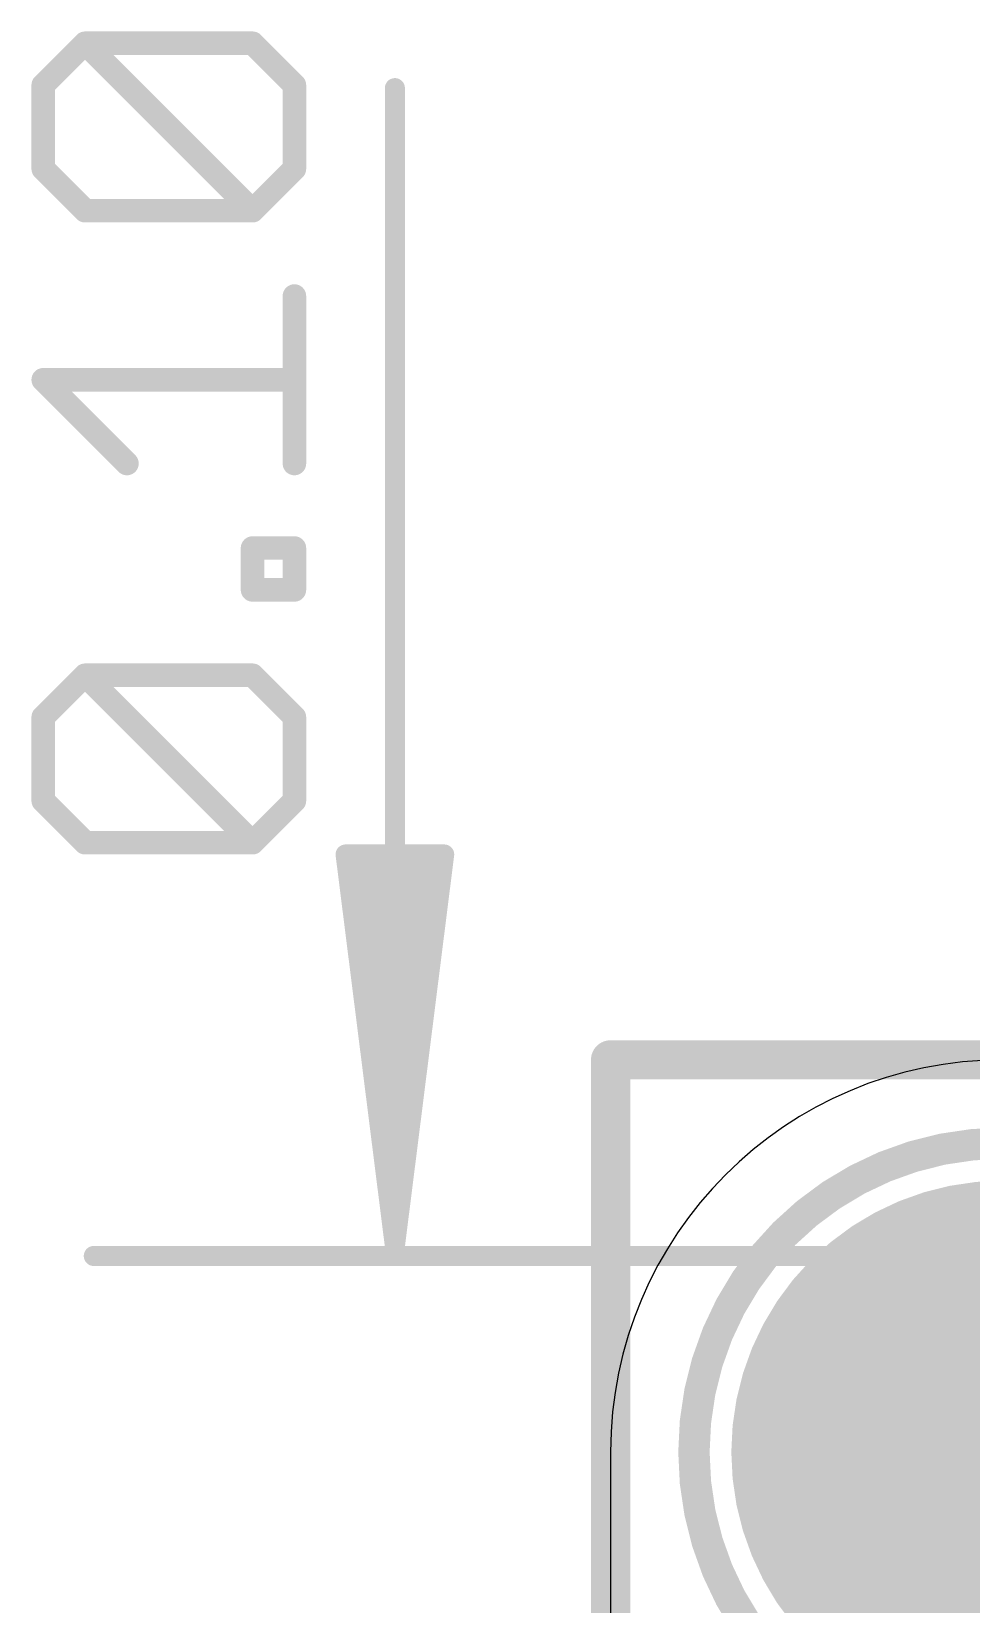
# Model space of a CAD drawing. Extents: x -3.8 to 34.1, y -4.8 to 24.4.
# Drawn here: x -3.75 to 2.34, y 14.25 to 24.44 of the extents above; entities that cross this region are included whole.
import ezdxf

# ---------------------------------------------------------------- set-up
doc = ezdxf.new("R2010")
doc.units = 0
for name, color, linetype in [('1', 12, 'CONTINUOUS'), ('16', 5, 'CONTINUOUS'), ('17', 110, 'CONTINUOUS'), ('20', 53, 'CONTINUOUS'), ('21', 40, 'CONTINUOUS'), ('47', 253, 'CONTINUOUS')]:
    doc.layers.add(name, color=color, linetype=linetype)

# ---------------------------------------------------------------- blocks, each defined once
blk = doc.blocks.new('ROUNDP')
at = {"const_width": 0.5}
blk.add_lwpolyline([(0, -0.25, 1), (0, 0.25, 1), (0, -0.25)], format="xyb", dxfattribs=at)

msp = doc.modelspace()

# ---------------------------------------------------------------- linework, layer by layer
at = {"layer": '1', "const_width": 0.254}
for points in [[(0, 17.78), (25.4, 17.78)], [(0, 0), (0, 17.78)]]:
    msp.add_lwpolyline(points, dxfattribs=at)
at = {"layer": '1', "const_width": 0.127}
for points in [[(0, 17.8435, 1), (0, 17.7165)], [(0.0635, 17.78, 1), (-0.0635, 17.78)]]:
    msp.add_lwpolyline(points, format="xyb", dxfattribs=at)
at = {"layer": '16', "const_width": 0.254}
for points in [[(0, 17.78), (25.4, 17.78)], [(0, 0), (0, 17.78)]]:
    msp.add_lwpolyline(points, dxfattribs=at)
at = {"layer": '16', "const_width": 0.127}
for points in [[(0, 17.8435, 1), (0, 17.7165)], [(0.0635, 17.78, 1), (-0.0635, 17.78)]]:
    msp.add_lwpolyline(points, format="xyb", dxfattribs=at)
at = {"layer": '20'}
msp.add_line((0, 15.24), (0, 2.54), dxfattribs=at)
msp.add_arc((2.54, 15.24), 2.54, 90, 180, dxfattribs=at)
at = {"layer": '21', "const_width": 0.2032}
msp.add_lwpolyline([(2.54, 13.24, 1), (2.54, 17.24, 1), (2.54, 13.24)], format="xyb", dxfattribs=at)
at = {"layer": '47'}
for points, const_width in [([(-3.6747, 24.0926), (-3.4035, 24.3637)], 0.1524), ([(-3.4035, 24.3637), (-2.3189, 24.3637)], 0.1524), ([(-2.3189, 23.2791), (-3.4035, 24.3637)], 0.1524), ([(-2.3189, 24.3637), (-2.0477, 24.0926)], 0.1524), ([(-3.6747, 23.5503), (-3.6747, 24.0926)], 0.1524), ([(-2.0477, 24.0926), (-2.0477, 23.5503)], 0.1524), ([(-1.397, 16.575), (-1.397, 24.0728)], 0.13), ([(-3.4035, 23.2791), (-3.6747, 23.5503)], 0.1524), ([(-2.0477, 23.5503), (-2.3189, 23.2791)], 0.1524), ([(-2.3189, 23.2791), (-3.4035, 23.2791)], 0.1524), ([(-2.0477, 21.6419), (-2.0477, 22.7266)], 0.1524), ([(-3.1324, 21.6419), (-3.6747, 22.1843)], 0.1524), ([(-3.6747, 22.1843), (-2.0477, 22.1843)], 0.1524), ([(-2.3189, 20.8234), (-2.3189, 21.0945)], 0.1524), ([(-2.3189, 21.0945), (-2.0477, 21.0945)], 0.1524), ([(-2.0477, 21.0945), (-2.0477, 20.8234)], 0.1524), ([(-2.0477, 20.8234), (-2.3189, 20.8234)], 0.1524), ([(-3.6747, 19.9997), (-3.4035, 20.2709)], 0.1524), ([(-3.4035, 20.2709), (-2.3189, 20.2709)], 0.1524), ([(-2.3189, 19.1862), (-3.4035, 20.2709)], 0.1524), ([(-2.3189, 20.2709), (-2.0477, 19.9997)], 0.1524), ([(-3.6747, 19.4574), (-3.6747, 19.9997)], 0.1524), ([(-2.0477, 19.9997), (-2.0477, 19.4574)], 0.1524), ([(-3.4035, 19.1862), (-3.6747, 19.4574)], 0.1524), ([(-2.0477, 19.4574), (-2.3189, 19.1862)], 0.1524), ([(-2.3189, 19.1862), (-3.4035, 19.1862)], 0.1524), ([(-1.397, 16.575), (-1.7162, 19.11)], 0.13), ([(-1.7162, 19.11), (-1.0778, 19.11)], 0.13), ([(-1.397, 16.575), (-1.657, 19.11)], 0.13), ([(-1.397, 16.575), (-1.527, 19.11)], 0.13), ([(-1.0778, 19.11), (-1.397, 16.575)], 0.13), ([(-1.267, 19.11), (-1.397, 16.575)], 0.13), ([(-1.137, 19.11), (-1.397, 16.575)], 0.13), ([(2.54, 16.51), (-3.347, 16.51)], 0.13)]:
    msp.add_lwpolyline(points, dxfattribs=dict(at, const_width=const_width))
for points, const_width in [([(-3.3766, 24.3907, 1), (-3.4305, 24.3368)], 0.0762), ([(-3.4035, 24.4018, 1), (-3.4035, 24.3256)], 0.0762), ([(-3.3766, 24.3368, 1), (-3.4305, 24.3907)], 0.0762), ([(-2.2919, 24.3907, 1), (-2.3458, 24.3368)], 0.0762), ([(-2.3189, 24.3256, 1), (-2.3189, 24.4018)], 0.0762), ([(-3.6366, 24.0926, 1), (-3.7128, 24.0926)], 0.0762), ([(-3.7016, 24.1195, 1), (-3.6477, 24.0656)], 0.0762), ([(-2.0096, 24.0926, 1), (-2.0858, 24.0926)], 0.0762), ([(-2.0746, 24.0656, 1), (-2.0208, 24.1195)], 0.0762), ([(-1.3645, 24.0728, 1), (-1.4295, 24.0728)], 0.065), ([(-3.6477, 23.5772, 1), (-3.7016, 23.5233)], 0.0762), ([(-3.7128, 23.5503, 1), (-3.6366, 23.5503)], 0.0762), ([(-2.0858, 23.5503, 1), (-2.0096, 23.5503)], 0.0762), ([(-2.0208, 23.5233, 1), (-2.0746, 23.5772)], 0.0762), ([(-3.4035, 23.3172, 1), (-3.4035, 23.241)], 0.0762), ([(-3.4305, 23.2521, 1), (-3.3766, 23.306)], 0.0762), ([(-2.3458, 23.306, 1), (-2.2919, 23.2521)], 0.0762), ([(-2.3458, 23.2521, 1), (-2.2919, 23.306)], 0.0762), ([(-2.3189, 23.241, 1), (-2.3189, 23.3172)], 0.0762), ([(-2.0096, 22.7266, 1), (-2.0858, 22.7266)], 0.0762), ([(-3.6477, 22.2112, 1), (-3.7016, 22.1573)], 0.0762), ([(-3.6747, 22.2224, 1), (-3.6747, 22.1462)], 0.0762), ([(-2.0477, 22.1462, 1), (-2.0477, 22.2224)], 0.0762), ([(-3.1593, 21.615, 1), (-3.1054, 21.6689)], 0.0762), ([(-2.0858, 21.6419, 1), (-2.0096, 21.6419)], 0.0762), ([(-2.2808, 21.0945, 1), (-2.357, 21.0945)], 0.0762), ([(-2.3189, 21.1326, 1), (-2.3189, 21.0564)], 0.0762), ([(-2.0096, 21.0945, 1), (-2.0858, 21.0945)], 0.0762), ([(-2.0477, 21.0564, 1), (-2.0477, 21.1326)], 0.0762), ([(-2.3189, 20.8615, 1), (-2.3189, 20.7853)], 0.0762), ([(-2.0477, 20.7853, 1), (-2.0477, 20.8615)], 0.0762), ([(-2.357, 20.8234, 1), (-2.2808, 20.8234)], 0.0762), ([(-2.0858, 20.8234, 1), (-2.0096, 20.8234)], 0.0762), ([(-3.3766, 20.2978, 1), (-3.4305, 20.2439)], 0.0762), ([(-3.4035, 20.309, 1), (-3.4035, 20.2328)], 0.0762), ([(-3.3766, 20.2439, 1), (-3.4305, 20.2978)], 0.0762), ([(-2.2919, 20.2978, 1), (-2.3458, 20.2439)], 0.0762), ([(-2.3189, 20.2328, 1), (-2.3189, 20.309)], 0.0762), ([(-3.6366, 19.9997, 1), (-3.7128, 19.9997)], 0.0762), ([(-2.0096, 19.9997, 1), (-2.0858, 19.9997)], 0.0762), ([(-3.7016, 20.0266, 1), (-3.6477, 19.9728)], 0.0762), ([(-2.0746, 19.9728, 1), (-2.0208, 20.0266)], 0.0762), ([(-3.6477, 19.4843, 1), (-3.7016, 19.4304)], 0.0762), ([(-3.7128, 19.4574, 1), (-3.6366, 19.4574)], 0.0762), ([(-2.0858, 19.4574, 1), (-2.0096, 19.4574)], 0.0762), ([(-2.0208, 19.4304, 1), (-2.0746, 19.4843)], 0.0762), ([(-3.4035, 19.2243, 1), (-3.4035, 19.1481)], 0.0762), ([(-2.3189, 19.1481, 1), (-2.3189, 19.2243)], 0.0762), ([(-3.4305, 19.1593, 1), (-3.3766, 19.2131)], 0.0762), ([(-2.3458, 19.2131, 1), (-2.2919, 19.1593)], 0.0762), ([(-2.3458, 19.1593, 1), (-2.2919, 19.2131)], 0.0762), ([(-1.684, 19.1141, 1), (-1.7485, 19.1059)], 0.065), ([(-1.7162, 19.1425, 1), (-1.7162, 19.0775)], 0.065), ([(-1.6247, 19.1133, 1), (-1.6893, 19.1067)], 0.065), ([(-1.4945, 19.1117, 1), (-1.5595, 19.1083)], 0.065), ([(-1.2345, 19.1083, 1), (-1.2995, 19.1117)], 0.065), ([(-1.1047, 19.1067, 1), (-1.1693, 19.1133)], 0.065), ([(-1.0455, 19.1059, 1), (-1.11, 19.1141)], 0.065), ([(-1.0778, 19.0775, 1), (-1.0778, 19.1425)], 0.065), ([(-1.4292, 16.5791, 1), (-1.3648, 16.5709)], 0.065), ([(-1.4293, 16.5783, 1), (-1.3647, 16.5717)], 0.065), ([(-1.4295, 16.5733, 1), (-1.3645, 16.5767)], 0.065), ([(-1.4295, 16.5767, 1), (-1.3645, 16.5733)], 0.065), ([(-1.4295, 16.575, 1), (-1.3645, 16.575)], 0.065), ([(-1.4293, 16.5717, 1), (-1.3647, 16.5783)], 0.065), ([(-1.4292, 16.5709, 1), (-1.3648, 16.5791)], 0.065), ([(-3.347, 16.5425, 1), (-3.347, 16.4775)], 0.065)]:
    msp.add_lwpolyline(points, format="xyb", dxfattribs=dict(at, const_width=const_width))

# ---------------------------------------------------------------- block references
at = {"layer": '17', "xscale": 3.516, "yscale": 3.516}
msp.add_blockref('ROUNDP', (2.54, 15.24), dxfattribs=at)
msp.add_blockref('ROUNDP', (2.54, 15.24), dxfattribs=at)

doc.saveas('drawing.dxf')
